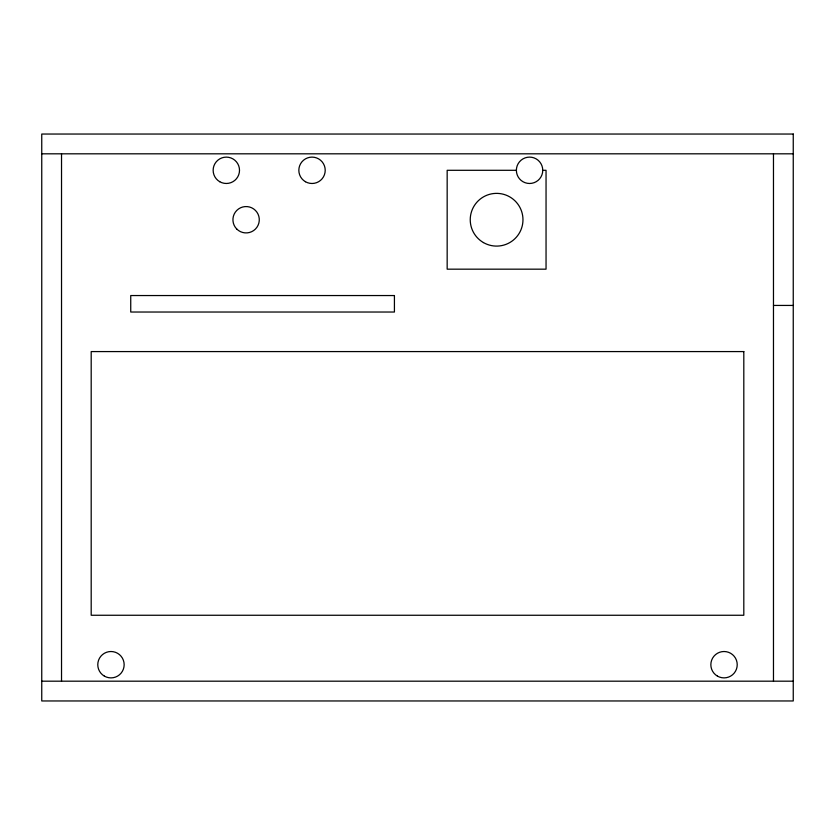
<?xml version="1.0" encoding="UTF-8"?>
<svg xmlns="http://www.w3.org/2000/svg" width="835" height="835" viewBox="0 0 835 835"><rect width="100%" height="100%" fill="white"/><g stroke="black" fill="none" stroke-linecap="round" stroke-linejoin="round"><path stroke-width="1.25" d="M41.75 153.817L793.25 153.817M516.385 170.298L447.163 170.298L447.163 269.173L546.048 269.173L546.048 170.298L542.75 170.298A13.183 13.183 0 0 0 522.971 158.88A13.183 13.183 0 0 0 522.971 181.717A13.183 13.183 0 0 0 542.75 170.298M773.471 305.433L793.25 305.433M41.75 681.183L793.25 681.183M773.471 153.817L773.471 681.183M61.529 153.817L61.529 681.183M793.25 134.038L41.75 134.038L41.75 700.962L793.25 700.962L793.25 134.038M394.423 295.548L130.74 295.548L130.74 312.029L394.423 312.029L394.423 295.548M743.808 351.577L91.192 351.577L91.192 615.259L743.808 615.259L743.808 351.577M104.375 676.12A13.183 13.183 0 0 0 124.154 664.702A13.183 13.183 0 0 0 104.375 653.283A13.183 13.183 0 0 0 104.375 676.12M717.442 676.12A13.183 13.183 0 0 0 737.221 664.702A13.183 13.183 0 0 0 717.442 653.283A13.183 13.183 0 0 0 717.442 676.12M483.423 242.567A26.365 26.365 0 0 0 522.971 219.741A26.365 26.365 0 0 0 483.423 196.903A26.365 26.365 0 0 0 483.423 242.567M219.741 181.717A13.183 13.183 0 0 0 239.509 170.298A13.183 13.183 0 0 0 219.741 158.88A13.183 13.183 0 0 0 219.741 181.717M305.433 181.717A13.183 13.183 0 0 0 325.212 170.298A13.183 13.183 0 0 0 305.433 158.88A13.183 13.183 0 0 0 305.433 181.717M236.785 229.061A13.183 13.183 0 0 0 258.84 223.154A13.183 13.183 0 0 0 242.693 207.007A13.183 13.183 0 0 0 236.785 229.061"/></g></svg>
